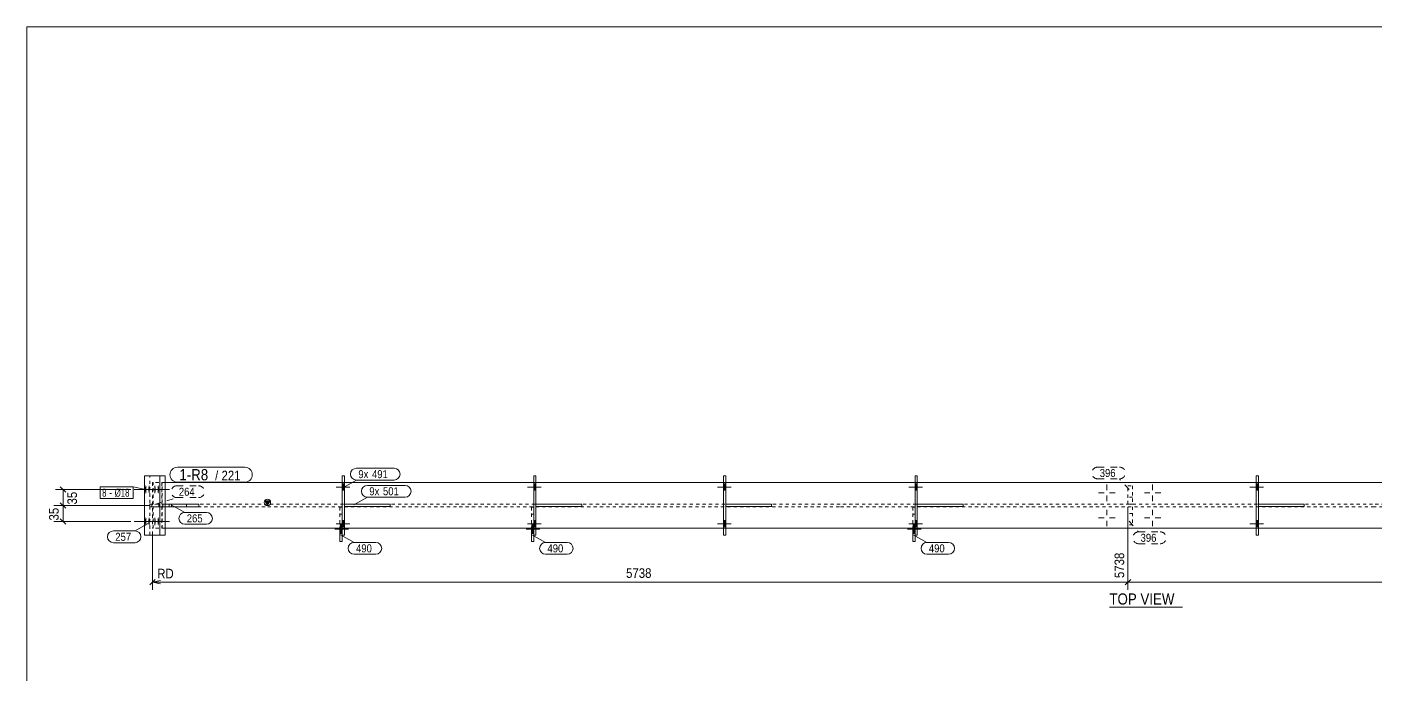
# Model space of a CAD drawing. Header units: millimetres. Extents: x 2 to 825, y 1 to 579.
# Drawn here: x 5 to 426.2, y 376.8 to 579 of the extents above; entities that cross this region are included whole.
import ezdxf

# ---------------------------------------------------------------- set-up
doc = ezdxf.new("R2010")
doc.units = ezdxf.units.MM
for name, pattern in [('XKITLINE00', [0]), ('XKITLINE01', [4, 1, -1, 1, -1]), ('XKITLINE02', [4, 2, -2])]:
    doc.linetypes.add(name, pattern=pattern)
for name, color, linetype, lineweight in [('Bolt', 3, 'Continuous', 0), ('BoltMark', 7, 'Continuous', 0), ('Dimensions', 7, 'Continuous', 0), ('DrawingSheet', 5, 'Continuous', 0), ('OtherObjectType', 7, 'Continuous', 0), ('Part', 2, 'Continuous', 0), ('PartMark', 7, 'Continuous', 0)]:
    doc.layers.add(name, color=color, linetype=linetype, lineweight=lineweight)
doc.styles.add('ARIAL', font='ARIAL.TTF')
doc.styles.add('ARIAL_NARROW', font='ARIALN.TTF')

# ---------------------------------------------------------------- blocks, each defined once
blk = doc.blocks.new('*A55')
at = {"layer": 'Bolt', "color": 3, "linetype": 'XKITLINE00', "lineweight": 0}
for p, q in [((342.44, 435.98), (342.44, 434.27)), ((356.73, 435.98), (356.73, 434.27)), ((339.87, 433.41), (341.59, 433.41)), ((342.44, 430.84), (342.44, 432.55)), ((345.02, 433.41), (343.3, 433.41)), ((354.16, 433.41), (355.87, 433.41)), ((356.73, 430.84), (356.73, 432.55)), ((359.3, 433.41), (357.59, 433.41)), ((339.87, 425.55), (341.59, 425.55)), ((342.44, 428.12), (342.44, 426.41)), ((345.02, 425.55), (343.3, 425.55)), ((354.16, 425.55), (355.87, 425.55)), ((356.73, 428.12), (356.73, 426.41)), ((359.3, 425.55), (357.59, 425.55)), ((342.44, 422.98), (342.44, 424.69)), ((356.73, 422.98), (356.73, 424.69))]:
    blk.add_line(p, q, dxfattribs=at)
blk = doc.blocks.new('*A56')
at = {"layer": 'Bolt'}
blk.add_hatch(color=3, dxfattribs=at).paths.add_polyline_path([(162.62, 423.46), (163.34, 423.46), (163.34, 420.65), (162.62, 420.65)], flags=17)
at = {"layer": 'Bolt', "color": 3, "linetype": 'XKITLINE00', "lineweight": 0}
for p, q in [((165.26, 422.05), (160.98, 422.05)), ((163.34, 423.46), (162.62, 423.46)), ((163.34, 420.65), (162.62, 420.65))]:
    blk.add_line(p, q, dxfattribs=at)
blk = doc.blocks.new('*A57')
at = {"layer": 'Bolt'}
for points in [[(163.34, 436.2), (164.05, 436.2), (164.05, 434.2), (163.34, 434.2)], [(163.34, 436.2), (164.05, 436.2), (164.05, 434.2), (163.34, 434.2)], [(163.34, 424.77), (164.05, 424.77), (164.05, 422.77), (163.34, 422.77)], [(163.34, 424.77), (164.05, 424.77), (164.05, 422.77), (163.34, 422.77)]]:
    blk.add_hatch(color=3, dxfattribs=at).paths.add_polyline_path(points, flags=17)
at = {"layer": 'Bolt', "color": 3, "linetype": 'XKITLINE00', "lineweight": 0}
for p, q in [((165.71, 435.2), (161.42, 435.2)), ((165.71, 435.2), (161.42, 435.2)), ((164.05, 436.2), (163.34, 436.2)), ((164.05, 436.2), (163.34, 436.2)), ((164.05, 434.2), (163.34, 434.2)), ((164.05, 434.2), (163.34, 434.2)), ((165.71, 423.77), (161.42, 423.77)), ((165.71, 423.77), (161.42, 423.77)), ((164.05, 424.77), (163.34, 424.77)), ((164.05, 424.77), (163.34, 424.77)), ((164.05, 422.77), (163.34, 422.77)), ((164.05, 422.77), (163.34, 422.77))]:
    blk.add_line(p, q, dxfattribs=at)
blk = doc.blocks.new('*A58')
at = {"layer": 'Bolt'}
for points in [[(222.69, 436.2), (223.41, 436.2), (223.41, 434.2), (222.69, 434.2)], [(222.69, 436.2), (223.41, 436.2), (223.41, 434.2), (222.69, 434.2)], [(222.69, 424.77), (223.41, 424.77), (223.41, 422.77), (222.69, 422.77)], [(222.69, 424.77), (223.41, 424.77), (223.41, 422.77), (222.69, 422.77)]]:
    blk.add_hatch(color=3, dxfattribs=at).paths.add_polyline_path(points, flags=17)
at = {"layer": 'Bolt', "color": 3, "linetype": 'XKITLINE00', "lineweight": 0}
for p, q in [((225.06, 435.2), (220.78, 435.2)), ((225.06, 435.2), (220.78, 435.2)), ((223.41, 436.2), (222.69, 436.2)), ((223.41, 436.2), (222.69, 436.2)), ((223.41, 434.2), (222.69, 434.2)), ((223.41, 434.2), (222.69, 434.2)), ((225.06, 423.77), (220.78, 423.77)), ((225.06, 423.77), (220.78, 423.77)), ((223.41, 424.77), (222.69, 424.77)), ((223.41, 424.77), (222.69, 424.77)), ((223.41, 422.77), (222.69, 422.77)), ((223.41, 422.77), (222.69, 422.77))]:
    blk.add_line(p, q, dxfattribs=at)
blk = doc.blocks.new('*A59')
at = {"layer": 'Bolt'}
blk.add_hatch(color=3, dxfattribs=at).paths.add_polyline_path([(281.79, 423.46), (282.51, 423.46), (282.51, 420.65), (281.79, 420.65)], flags=17)
at = {"layer": 'Bolt', "color": 3, "linetype": 'XKITLINE00', "lineweight": 0}
for p, q in [((284.44, 422.05), (280.15, 422.05)), ((282.51, 423.46), (281.79, 423.46)), ((282.51, 420.65), (281.79, 420.65))]:
    blk.add_line(p, q, dxfattribs=at)
blk = doc.blocks.new('*A60')
at = {"layer": 'Bolt'}
for points in [[(282.51, 436.2), (283.22, 436.2), (283.22, 434.2), (282.51, 434.2)], [(282.51, 436.2), (283.22, 436.2), (283.22, 434.2), (282.51, 434.2)], [(282.51, 424.77), (283.22, 424.77), (283.22, 422.77), (282.51, 422.77)], [(282.51, 424.77), (283.22, 424.77), (283.22, 422.77), (282.51, 422.77)]]:
    blk.add_hatch(color=3, dxfattribs=at).paths.add_polyline_path(points, flags=17)
at = {"layer": 'Bolt', "color": 3, "linetype": 'XKITLINE00', "lineweight": 0}
for p, q in [((284.88, 435.2), (280.59, 435.2)), ((284.88, 435.2), (280.59, 435.2)), ((283.22, 436.2), (282.51, 436.2)), ((283.22, 436.2), (282.51, 436.2)), ((283.22, 434.2), (282.51, 434.2)), ((283.22, 434.2), (282.51, 434.2)), ((284.88, 423.77), (280.59, 423.77)), ((284.88, 423.77), (280.59, 423.77)), ((283.22, 424.77), (282.51, 424.77)), ((283.22, 424.77), (282.51, 424.77)), ((283.22, 422.77), (282.51, 422.77)), ((283.22, 422.77), (282.51, 422.77))]:
    blk.add_line(p, q, dxfattribs=at)
blk = doc.blocks.new('*A61')
at = {"layer": 'Bolt'}
for points in [[(389.07, 436.2), (389.78, 436.2), (389.78, 434.2), (389.07, 434.2)], [(389.07, 436.2), (389.78, 436.2), (389.78, 434.2), (389.07, 434.2)], [(389.07, 424.77), (389.78, 424.77), (389.78, 422.77), (389.07, 422.77)], [(389.07, 424.77), (389.78, 424.77), (389.78, 422.77), (389.07, 422.77)]]:
    blk.add_hatch(color=3, dxfattribs=at).paths.add_polyline_path(points, flags=17)
at = {"layer": 'Bolt', "color": 3, "linetype": 'XKITLINE00', "lineweight": 0}
for p, q in [((391.44, 435.2), (387.16, 435.2)), ((391.44, 435.2), (387.16, 435.2)), ((389.78, 436.2), (389.07, 436.2)), ((389.78, 436.2), (389.07, 436.2)), ((389.78, 434.2), (389.07, 434.2)), ((389.78, 434.2), (389.07, 434.2)), ((391.44, 423.77), (387.16, 423.77)), ((391.44, 423.77), (387.16, 423.77)), ((389.78, 424.77), (389.07, 424.77)), ((389.78, 424.77), (389.07, 424.77)), ((389.78, 422.77), (389.07, 422.77)), ((389.78, 422.77), (389.07, 422.77))]:
    blk.add_line(p, q, dxfattribs=at)
blk = doc.blocks.new('*A70')
at = {"layer": 'Bolt'}
for points in [[(42.35, 434.42), (42.35, 434.36), (42.35, 434.29), (42.35, 434.23), (42.35, 434.17), (42.34, 434.11), (42.34, 434.05), (42.33, 433.99), (42.33, 433.93), (42.33, 433.88), (42.32, 433.82), (42.31, 433.77), (42.31, 433.72), (42.3, 433.67), (42.29, 433.62), (42.29, 433.57), (42.28, 433.53), (42.27, 433.49), (42.26, 433.45), (42.25, 433.41), (42.24, 433.38), (42.23, 433.35), (42.22, 433.32), (42.21, 433.29), (42.2, 433.27), (42.19, 433.25), (42.18, 433.23), (42.17, 433.22), (42.16, 433.21), (42.15, 433.2), (42.14, 433.2), (42.13, 433.2), (42.12, 433.2), (42.11, 433.2), (42.09, 433.21), (42.08, 433.22), (42.07, 433.23), (42.06, 433.25), (42.05, 433.27), (42.04, 433.29), (42.03, 433.32), (42.02, 433.35), (42.01, 433.38), (42, 433.41), (41.99, 433.45), (41.98, 433.49), (41.98, 433.53), (41.97, 433.57), (41.96, 433.62), (41.95, 433.67), (41.95, 433.72), (41.94, 433.77), (41.93, 433.82), (41.93, 433.88), (41.92, 433.93), (41.92, 433.99), (41.92, 434.05), (41.91, 434.11), (41.91, 434.17), (41.91, 434.23), (41.91, 434.29), (41.9, 434.36), (41.9, 434.42), (41.9, 434.48), (41.9, 434.54), (41.9, 434.61), (41.91, 434.67), (41.91, 434.73), (41.91, 434.79), (41.91, 434.85), (41.92, 434.91), (41.92, 434.97), (41.92, 435.03), (41.93, 435.09), (41.93, 435.14), (41.94, 435.2), (41.95, 435.25), (41.95, 435.3), (41.96, 435.35), (41.97, 435.39), (41.98, 435.43), (41.98, 435.48), (41.99, 435.51), (42, 435.55), (42.01, 435.58), (42.02, 435.62), (42.03, 435.64), (42.04, 435.67), (42.05, 435.69), (42.06, 435.71), (42.07, 435.73), (42.08, 435.74), (42.09, 435.75), (42.11, 435.76), (42.12, 435.77), (42.13, 435.77), (42.14, 435.77), (42.15, 435.76), (42.16, 435.75), (42.17, 435.74), (42.18, 435.73), (42.19, 435.71), (42.2, 435.69), (42.21, 435.67), (42.22, 435.64), (42.23, 435.62), (42.24, 435.58), (42.25, 435.55), (42.26, 435.51), (42.27, 435.48), (42.28, 435.43), (42.29, 435.39), (42.29, 435.35), (42.3, 435.3), (42.31, 435.25), (42.31, 435.2), (42.32, 435.14), (42.33, 435.09), (42.33, 435.03), (42.33, 434.97), (42.34, 434.91), (42.34, 434.85), (42.35, 434.79), (42.35, 434.73), (42.35, 434.67), (42.35, 434.61), (42.35, 434.54), (42.35, 434.48)], [(43.4, 434.42), (43.4, 434.36), (43.4, 434.29), (43.4, 434.23), (43.39, 434.17), (43.39, 434.11), (43.39, 434.05), (43.38, 433.99), (43.38, 433.93), (43.37, 433.88), (43.37, 433.82), (43.36, 433.77), (43.36, 433.72), (43.35, 433.67), (43.34, 433.62), (43.34, 433.57), (43.33, 433.53), (43.32, 433.49), (43.31, 433.45), (43.3, 433.41), (43.29, 433.38), (43.28, 433.35), (43.27, 433.32), (43.26, 433.29), (43.25, 433.27), (43.24, 433.25), (43.23, 433.23), (43.22, 433.22), (43.21, 433.21), (43.2, 433.2), (43.19, 433.2), (43.18, 433.2), (43.17, 433.2), (43.15, 433.2), (43.14, 433.21), (43.13, 433.22), (43.12, 433.23), (43.11, 433.25), (43.1, 433.27), (43.09, 433.29), (43.08, 433.32), (43.07, 433.35), (43.06, 433.38), (43.05, 433.41), (43.04, 433.45), (43.03, 433.49), (43.03, 433.53), (43.02, 433.57), (43.01, 433.62), (43, 433.67), (43, 433.72), (42.99, 433.77), (42.98, 433.82), (42.98, 433.88), (42.97, 433.93), (42.97, 433.99), (42.96, 434.05), (42.96, 434.11), (42.96, 434.17), (42.96, 434.23), (42.95, 434.29), (42.95, 434.36), (42.95, 434.42), (42.95, 434.48), (42.95, 434.54), (42.95, 434.61), (42.95, 434.67), (42.96, 434.73), (42.96, 434.79), (42.96, 434.85), (42.96, 434.91), (42.97, 434.97), (42.97, 435.03), (42.98, 435.09), (42.98, 435.14), (42.99, 435.2), (43, 435.25), (43, 435.3), (43.01, 435.35), (43.02, 435.39), (43.03, 435.43), (43.03, 435.48), (43.04, 435.51), (43.05, 435.55), (43.06, 435.58), (43.07, 435.62), (43.08, 435.64), (43.09, 435.67), (43.1, 435.69), (43.11, 435.71), (43.12, 435.73), (43.13, 435.74), (43.14, 435.75), (43.15, 435.76), (43.17, 435.77), (43.18, 435.77), (43.19, 435.77), (43.2, 435.76), (43.21, 435.75), (43.22, 435.74), (43.23, 435.73), (43.24, 435.71), (43.25, 435.69), (43.26, 435.67), (43.27, 435.64), (43.28, 435.62), (43.29, 435.58), (43.3, 435.55), (43.31, 435.51), (43.32, 435.48), (43.33, 435.43), (43.34, 435.39), (43.34, 435.35), (43.35, 435.3), (43.36, 435.25), (43.36, 435.2), (43.37, 435.14), (43.37, 435.09), (43.38, 435.03), (43.38, 434.97), (43.39, 434.91), (43.39, 434.85), (43.39, 434.79), (43.4, 434.73), (43.4, 434.67), (43.4, 434.61), (43.4, 434.54), (43.4, 434.48)], [(45.2, 434.42), (45.2, 434.36), (45.2, 434.29), (45.19, 434.23), (45.19, 434.17), (45.19, 434.11), (45.19, 434.05), (45.18, 433.99), (45.18, 433.93), (45.17, 433.88), (45.17, 433.82), (45.16, 433.77), (45.15, 433.72), (45.15, 433.67), (45.14, 433.62), (45.13, 433.57), (45.13, 433.53), (45.12, 433.49), (45.11, 433.45), (45.1, 433.41), (45.09, 433.38), (45.08, 433.35), (45.07, 433.32), (45.06, 433.29), (45.05, 433.27), (45.04, 433.25), (45.03, 433.23), (45.02, 433.22), (45.01, 433.21), (45, 433.2), (44.99, 433.2), (44.97, 433.2), (44.96, 433.2), (44.95, 433.2), (44.94, 433.21), (44.93, 433.22), (44.92, 433.23), (44.91, 433.25), (44.9, 433.27), (44.89, 433.29), (44.88, 433.32), (44.87, 433.35), (44.86, 433.38), (44.85, 433.41), (44.84, 433.45), (44.83, 433.49), (44.82, 433.53), (44.82, 433.57), (44.81, 433.62), (44.8, 433.67), (44.79, 433.72), (44.79, 433.77), (44.78, 433.82), (44.78, 433.88), (44.77, 433.93), (44.77, 433.99), (44.76, 434.05), (44.76, 434.11), (44.76, 434.17), (44.75, 434.23), (44.75, 434.29), (44.75, 434.36), (44.75, 434.42), (44.75, 434.48), (44.75, 434.54), (44.75, 434.61), (44.75, 434.67), (44.75, 434.73), (44.76, 434.79), (44.76, 434.85), (44.76, 434.91), (44.77, 434.97), (44.77, 435.03), (44.78, 435.09), (44.78, 435.14), (44.79, 435.2), (44.79, 435.25), (44.8, 435.3), (44.81, 435.35), (44.82, 435.39), (44.82, 435.43), (44.83, 435.48), (44.84, 435.51), (44.85, 435.55), (44.86, 435.58), (44.87, 435.62), (44.88, 435.64), (44.89, 435.67), (44.9, 435.69), (44.91, 435.71), (44.92, 435.73), (44.93, 435.74), (44.94, 435.75), (44.95, 435.76), (44.96, 435.77), (44.97, 435.77), (44.99, 435.77), (45, 435.76), (45.01, 435.75), (45.02, 435.74), (45.03, 435.73), (45.04, 435.71), (45.05, 435.69), (45.06, 435.67), (45.07, 435.64), (45.08, 435.62), (45.09, 435.58), (45.1, 435.55), (45.11, 435.51), (45.12, 435.48), (45.13, 435.43), (45.13, 435.39), (45.14, 435.35), (45.15, 435.3), (45.15, 435.25), (45.16, 435.2), (45.17, 435.14), (45.17, 435.09), (45.18, 435.03), (45.18, 434.97), (45.19, 434.91), (45.19, 434.85), (45.19, 434.79), (45.19, 434.73), (45.2, 434.67), (45.2, 434.61), (45.2, 434.54), (45.2, 434.48)], [(46.25, 434.42), (46.25, 434.36), (46.25, 434.29), (46.24, 434.23), (46.24, 434.17), (46.24, 434.11), (46.23, 434.05), (46.23, 433.99), (46.23, 433.93), (46.22, 433.88), (46.22, 433.82), (46.21, 433.77), (46.2, 433.72), (46.2, 433.67), (46.19, 433.62), (46.18, 433.57), (46.17, 433.53), (46.17, 433.49), (46.16, 433.45), (46.15, 433.41), (46.14, 433.38), (46.13, 433.35), (46.12, 433.32), (46.11, 433.29), (46.1, 433.27), (46.09, 433.25), (46.08, 433.23), (46.07, 433.22), (46.06, 433.21), (46.05, 433.2), (46.03, 433.2), (46.02, 433.2), (46.01, 433.2), (46, 433.2), (45.99, 433.21), (45.98, 433.22), (45.97, 433.23), (45.96, 433.25), (45.95, 433.27), (45.94, 433.29), (45.93, 433.32), (45.92, 433.35), (45.91, 433.38), (45.9, 433.41), (45.89, 433.45), (45.88, 433.49), (45.87, 433.53), (45.86, 433.57), (45.86, 433.62), (45.85, 433.67), (45.84, 433.72), (45.84, 433.77), (45.83, 433.82), (45.83, 433.88), (45.82, 433.93), (45.82, 433.99), (45.81, 434.05), (45.81, 434.11), (45.81, 434.17), (45.8, 434.23), (45.8, 434.29), (45.8, 434.36), (45.8, 434.42), (45.8, 434.48), (45.8, 434.54), (45.8, 434.61), (45.8, 434.67), (45.8, 434.73), (45.81, 434.79), (45.81, 434.85), (45.81, 434.91), (45.82, 434.97), (45.82, 435.03), (45.83, 435.09), (45.83, 435.14), (45.84, 435.2), (45.84, 435.25), (45.85, 435.3), (45.86, 435.35), (45.86, 435.39), (45.87, 435.43), (45.88, 435.48), (45.89, 435.51), (45.9, 435.55), (45.91, 435.58), (45.92, 435.62), (45.93, 435.64), (45.94, 435.67), (45.95, 435.69), (45.96, 435.71), (45.97, 435.73), (45.98, 435.74), (45.99, 435.75), (46, 435.76), (46.01, 435.77), (46.02, 435.77), (46.03, 435.77), (46.05, 435.76), (46.06, 435.75), (46.07, 435.74), (46.08, 435.73), (46.09, 435.71), (46.1, 435.69), (46.11, 435.67), (46.12, 435.64), (46.13, 435.62), (46.14, 435.58), (46.15, 435.55), (46.16, 435.51), (46.17, 435.48), (46.17, 435.43), (46.18, 435.39), (46.19, 435.35), (46.2, 435.3), (46.2, 435.25), (46.21, 435.2), (46.22, 435.14), (46.22, 435.09), (46.23, 435.03), (46.23, 434.97), (46.23, 434.91), (46.24, 434.85), (46.24, 434.79), (46.24, 434.73), (46.25, 434.67), (46.25, 434.61), (46.25, 434.54), (46.25, 434.48)], [(42.35, 424.42), (42.35, 424.36), (42.35, 424.29), (42.35, 424.23), (42.35, 424.17), (42.34, 424.11), (42.34, 424.05), (42.33, 423.99), (42.33, 423.93), (42.33, 423.88), (42.32, 423.82), (42.31, 423.77), (42.31, 423.72), (42.3, 423.67), (42.29, 423.62), (42.29, 423.57), (42.28, 423.53), (42.27, 423.49), (42.26, 423.45), (42.25, 423.41), (42.24, 423.38), (42.23, 423.35), (42.22, 423.32), (42.21, 423.29), (42.2, 423.27), (42.19, 423.25), (42.18, 423.23), (42.17, 423.22), (42.16, 423.21), (42.15, 423.2), (42.14, 423.2), (42.13, 423.2), (42.12, 423.2), (42.11, 423.2), (42.09, 423.21), (42.08, 423.22), (42.07, 423.23), (42.06, 423.25), (42.05, 423.27), (42.04, 423.29), (42.03, 423.32), (42.02, 423.35), (42.01, 423.38), (42, 423.41), (41.99, 423.45), (41.98, 423.49), (41.98, 423.53), (41.97, 423.57), (41.96, 423.62), (41.95, 423.67), (41.95, 423.72), (41.94, 423.77), (41.93, 423.82), (41.93, 423.88), (41.92, 423.93), (41.92, 423.99), (41.92, 424.05), (41.91, 424.11), (41.91, 424.17), (41.91, 424.23), (41.91, 424.29), (41.9, 424.36), (41.9, 424.42), (41.9, 424.48), (41.9, 424.54), (41.9, 424.61), (41.91, 424.67), (41.91, 424.73), (41.91, 424.79), (41.91, 424.85), (41.92, 424.91), (41.92, 424.97), (41.92, 425.03), (41.93, 425.09), (41.93, 425.14), (41.94, 425.2), (41.95, 425.25), (41.95, 425.3), (41.96, 425.35), (41.97, 425.39), (41.98, 425.43), (41.98, 425.48), (41.99, 425.51), (42, 425.55), (42.01, 425.58), (42.02, 425.62), (42.03, 425.64), (42.04, 425.67), (42.05, 425.69), (42.06, 425.71), (42.07, 425.73), (42.08, 425.74), (42.09, 425.75), (42.11, 425.76), (42.12, 425.77), (42.13, 425.77), (42.14, 425.77), (42.15, 425.76), (42.16, 425.75), (42.17, 425.74), (42.18, 425.73), (42.19, 425.71), (42.2, 425.69), (42.21, 425.67), (42.22, 425.64), (42.23, 425.62), (42.24, 425.58), (42.25, 425.55), (42.26, 425.51), (42.27, 425.48), (42.28, 425.43), (42.29, 425.39), (42.29, 425.35), (42.3, 425.3), (42.31, 425.25), (42.31, 425.2), (42.32, 425.14), (42.33, 425.09), (42.33, 425.03), (42.33, 424.97), (42.34, 424.91), (42.34, 424.85), (42.35, 424.79), (42.35, 424.73), (42.35, 424.67), (42.35, 424.61), (42.35, 424.54), (42.35, 424.48)], [(43.4, 424.42), (43.4, 424.36), (43.4, 424.29), (43.4, 424.23), (43.39, 424.17), (43.39, 424.11), (43.39, 424.05), (43.38, 423.99), (43.38, 423.93), (43.37, 423.88), (43.37, 423.82), (43.36, 423.77), (43.36, 423.72), (43.35, 423.67), (43.34, 423.62), (43.34, 423.57), (43.33, 423.53), (43.32, 423.49), (43.31, 423.45), (43.3, 423.41), (43.29, 423.38), (43.28, 423.35), (43.27, 423.32), (43.26, 423.29), (43.25, 423.27), (43.24, 423.25), (43.23, 423.23), (43.22, 423.22), (43.21, 423.21), (43.2, 423.2), (43.19, 423.2), (43.18, 423.2), (43.17, 423.2), (43.15, 423.2), (43.14, 423.21), (43.13, 423.22), (43.12, 423.23), (43.11, 423.25), (43.1, 423.27), (43.09, 423.29), (43.08, 423.32), (43.07, 423.35), (43.06, 423.38), (43.05, 423.41), (43.04, 423.45), (43.03, 423.49), (43.03, 423.53), (43.02, 423.57), (43.01, 423.62), (43, 423.67), (43, 423.72), (42.99, 423.77), (42.98, 423.82), (42.98, 423.88), (42.97, 423.93), (42.97, 423.99), (42.96, 424.05), (42.96, 424.11), (42.96, 424.17), (42.96, 424.23), (42.95, 424.29), (42.95, 424.36), (42.95, 424.42), (42.95, 424.48), (42.95, 424.54), (42.95, 424.61), (42.95, 424.67), (42.96, 424.73), (42.96, 424.79), (42.96, 424.85), (42.96, 424.91), (42.97, 424.97), (42.97, 425.03), (42.98, 425.09), (42.98, 425.14), (42.99, 425.2), (43, 425.25), (43, 425.3), (43.01, 425.35), (43.02, 425.39), (43.03, 425.43), (43.03, 425.48), (43.04, 425.51), (43.05, 425.55), (43.06, 425.58), (43.07, 425.62), (43.08, 425.64), (43.09, 425.67), (43.1, 425.69), (43.11, 425.71), (43.12, 425.73), (43.13, 425.74), (43.14, 425.75), (43.15, 425.76), (43.17, 425.77), (43.18, 425.77), (43.19, 425.77), (43.2, 425.76), (43.21, 425.75), (43.22, 425.74), (43.23, 425.73), (43.24, 425.71), (43.25, 425.69), (43.26, 425.67), (43.27, 425.64), (43.28, 425.62), (43.29, 425.58), (43.3, 425.55), (43.31, 425.51), (43.32, 425.48), (43.33, 425.43), (43.34, 425.39), (43.34, 425.35), (43.35, 425.3), (43.36, 425.25), (43.36, 425.2), (43.37, 425.14), (43.37, 425.09), (43.38, 425.03), (43.38, 424.97), (43.39, 424.91), (43.39, 424.85), (43.39, 424.79), (43.4, 424.73), (43.4, 424.67), (43.4, 424.61), (43.4, 424.54), (43.4, 424.48)], [(45.2, 424.42), (45.2, 424.36), (45.2, 424.29), (45.19, 424.23), (45.19, 424.17), (45.19, 424.11), (45.19, 424.05), (45.18, 423.99), (45.18, 423.93), (45.17, 423.88), (45.17, 423.82), (45.16, 423.77), (45.15, 423.72), (45.15, 423.67), (45.14, 423.62), (45.13, 423.57), (45.13, 423.53), (45.12, 423.49), (45.11, 423.45), (45.1, 423.41), (45.09, 423.38), (45.08, 423.35), (45.07, 423.32), (45.06, 423.29), (45.05, 423.27), (45.04, 423.25), (45.03, 423.23), (45.02, 423.22), (45.01, 423.21), (45, 423.2), (44.99, 423.2), (44.97, 423.2), (44.96, 423.2), (44.95, 423.2), (44.94, 423.21), (44.93, 423.22), (44.92, 423.23), (44.91, 423.25), (44.9, 423.27), (44.89, 423.29), (44.88, 423.32), (44.87, 423.35), (44.86, 423.38), (44.85, 423.41), (44.84, 423.45), (44.83, 423.49), (44.82, 423.53), (44.82, 423.57), (44.81, 423.62), (44.8, 423.67), (44.79, 423.72), (44.79, 423.77), (44.78, 423.82), (44.78, 423.88), (44.77, 423.93), (44.77, 423.99), (44.76, 424.05), (44.76, 424.11), (44.76, 424.17), (44.75, 424.23), (44.75, 424.29), (44.75, 424.36), (44.75, 424.42), (44.75, 424.48), (44.75, 424.54), (44.75, 424.61), (44.75, 424.67), (44.75, 424.73), (44.76, 424.79), (44.76, 424.85), (44.76, 424.91), (44.77, 424.97), (44.77, 425.03), (44.78, 425.09), (44.78, 425.14), (44.79, 425.2), (44.79, 425.25), (44.8, 425.3), (44.81, 425.35), (44.82, 425.39), (44.82, 425.43), (44.83, 425.48), (44.84, 425.51), (44.85, 425.55), (44.86, 425.58), (44.87, 425.62), (44.88, 425.64), (44.89, 425.67), (44.9, 425.69), (44.91, 425.71), (44.92, 425.73), (44.93, 425.74), (44.94, 425.75), (44.95, 425.76), (44.96, 425.77), (44.97, 425.77), (44.99, 425.77), (45, 425.76), (45.01, 425.75), (45.02, 425.74), (45.03, 425.73), (45.04, 425.71), (45.05, 425.69), (45.06, 425.67), (45.07, 425.64), (45.08, 425.62), (45.09, 425.58), (45.1, 425.55), (45.11, 425.51), (45.12, 425.48), (45.13, 425.43), (45.13, 425.39), (45.14, 425.35), (45.15, 425.3), (45.15, 425.25), (45.16, 425.2), (45.17, 425.14), (45.17, 425.09), (45.18, 425.03), (45.18, 424.97), (45.19, 424.91), (45.19, 424.85), (45.19, 424.79), (45.19, 424.73), (45.2, 424.67), (45.2, 424.61), (45.2, 424.54), (45.2, 424.48)], [(46.25, 424.42), (46.25, 424.36), (46.25, 424.29), (46.24, 424.23), (46.24, 424.17), (46.24, 424.11), (46.23, 424.05), (46.23, 423.99), (46.23, 423.93), (46.22, 423.88), (46.22, 423.82), (46.21, 423.77), (46.2, 423.72), (46.2, 423.67), (46.19, 423.62), (46.18, 423.57), (46.17, 423.53), (46.17, 423.49), (46.16, 423.45), (46.15, 423.41), (46.14, 423.38), (46.13, 423.35), (46.12, 423.32), (46.11, 423.29), (46.1, 423.27), (46.09, 423.25), (46.08, 423.23), (46.07, 423.22), (46.06, 423.21), (46.05, 423.2), (46.03, 423.2), (46.02, 423.2), (46.01, 423.2), (46, 423.2), (45.99, 423.21), (45.98, 423.22), (45.97, 423.23), (45.96, 423.25), (45.95, 423.27), (45.94, 423.29), (45.93, 423.32), (45.92, 423.35), (45.91, 423.38), (45.9, 423.41), (45.89, 423.45), (45.88, 423.49), (45.87, 423.53), (45.86, 423.57), (45.86, 423.62), (45.85, 423.67), (45.84, 423.72), (45.84, 423.77), (45.83, 423.82), (45.83, 423.88), (45.82, 423.93), (45.82, 423.99), (45.81, 424.05), (45.81, 424.11), (45.81, 424.17), (45.8, 424.23), (45.8, 424.29), (45.8, 424.36), (45.8, 424.42), (45.8, 424.48), (45.8, 424.54), (45.8, 424.61), (45.8, 424.67), (45.8, 424.73), (45.81, 424.79), (45.81, 424.85), (45.81, 424.91), (45.82, 424.97), (45.82, 425.03), (45.83, 425.09), (45.83, 425.14), (45.84, 425.2), (45.84, 425.25), (45.85, 425.3), (45.86, 425.35), (45.86, 425.39), (45.87, 425.43), (45.88, 425.48), (45.89, 425.51), (45.9, 425.55), (45.91, 425.58), (45.92, 425.62), (45.93, 425.64), (45.94, 425.67), (45.95, 425.69), (45.96, 425.71), (45.97, 425.73), (45.98, 425.74), (45.99, 425.75), (46, 425.76), (46.01, 425.77), (46.02, 425.77), (46.03, 425.77), (46.05, 425.76), (46.06, 425.75), (46.07, 425.74), (46.08, 425.73), (46.09, 425.71), (46.1, 425.69), (46.11, 425.67), (46.12, 425.64), (46.13, 425.62), (46.14, 425.58), (46.15, 425.55), (46.16, 425.51), (46.17, 425.48), (46.17, 425.43), (46.18, 425.39), (46.19, 425.35), (46.2, 425.3), (46.2, 425.25), (46.21, 425.2), (46.22, 425.14), (46.22, 425.09), (46.23, 425.03), (46.23, 424.97), (46.23, 424.91), (46.24, 424.85), (46.24, 424.79), (46.24, 424.73), (46.25, 424.67), (46.25, 424.61), (46.25, 424.54), (46.25, 424.48)]]:
    blk.add_hatch(color=3, dxfattribs=at).paths.add_polyline_path(points, flags=17)
at = {"layer": 'Bolt', "color": 3, "linetype": 'XKITLINE00', "lineweight": 0}
for p, q in [((38.5, 434.48), (45.61, 434.48)), ((39.55, 434.48), (46.66, 434.48)), ((41.35, 434.48), (48.46, 434.48)), ((42.4, 434.48), (49.5, 434.48)), ((38.5, 424.48), (45.61, 424.48)), ((39.55, 424.48), (46.66, 424.48)), ((41.35, 424.48), (48.46, 424.48)), ((42.4, 424.48), (49.5, 424.48))]:
    blk.add_line(p, q, dxfattribs=at)
blk = doc.blocks.new('*A71')
at = {"layer": 'Part'}
blk.add_hatch(color=2, dxfattribs=at).paths.add_polyline_path([(79.35, 430.88), (80.95, 430.88), (80.15, 429.48)], flags=17)
at = {"layer": 'Part', "color": 7, "linetype": 'XKITLINE01', "lineweight": 0}
for p, q in [((44.27, 436.62), (44.27, 422.34)), ((44.39, 436.62), (44.27, 436.62)), ((48.18, 436.62), (44.27, 436.62)), ((44.39, 429.88), (44.39, 436.62)), ((47.28, 436.62), (47.15, 436.62)), ((47.15, 436.62), (47.15, 429.88)), ((47.28, 422.34), (47.28, 436.62)), ((104.24, 436.62), (103.52, 436.62)), ((164.05, 436.62), (163.34, 436.62)), ((223.41, 436.62), (222.69, 436.62)), ((283.22, 436.62), (282.51, 436.62)), ((389.78, 436.62), (389.07, 436.62)), ((80.14, 429.88), (44.39, 429.88)), ((139.95, 429.88), (80.24, 429.88)), ((199.76, 429.88), (140.05, 429.88)), ((259.12, 429.88), (199.86, 429.88)), ((318.94, 429.88), (259.22, 429.88)), ((425.5, 429.88), (319.04, 429.88)), ((485.31, 429.88), (425.6, 429.88)), ((44.39, 422.34), (44.39, 429.08)), ((44.39, 429.08), (80.14, 429.08)), ((47.15, 429.08), (47.15, 422.34)), ((80.24, 429.08), (139.95, 429.08)), ((140.05, 429.08), (199.76, 429.08)), ((199.86, 429.08), (259.12, 429.08)), ((259.22, 429.08), (318.94, 429.08)), ((319.04, 429.08), (425.5, 429.08)), ((425.6, 429.08), (485.31, 429.08)), ((44.27, 422.34), (44.39, 422.34)), ((48.18, 422.34), (44.27, 422.34)), ((47.15, 422.34), (47.28, 422.34)), ((104.24, 422.34), (103.52, 422.34)), ((164.05, 422.34), (163.34, 422.34)), ((223.41, 422.34), (222.69, 422.34)), ((283.22, 422.34), (282.51, 422.34)), ((389.78, 422.34), (389.07, 422.34))]:
    blk.add_line(p, q, dxfattribs=at)
at = {"layer": 'Part', "color": 2, "linetype": 'XKITLINE00', "lineweight": 0}
for p, q in [((80.14, 436.62), (48.18, 436.62)), ((103.52, 436.62), (80.24, 436.62)), ((139.95, 436.62), (104.24, 436.62)), ((163.34, 436.62), (140.05, 436.62)), ((199.76, 436.62), (164.05, 436.62)), ((222.69, 436.62), (199.86, 436.62)), ((259.12, 436.62), (223.41, 436.62)), ((282.51, 436.62), (259.22, 436.62)), ((318.94, 436.62), (283.22, 436.62)), ((389.07, 436.62), (319.04, 436.62)), ((425.5, 436.62), (389.78, 436.62)), ((448.88, 436.62), (425.6, 436.62)), ((80.15, 429.48), (79.35, 430.88)), ((79.35, 430.88), (80.95, 430.88)), ((80.95, 430.88), (80.15, 429.48)), ((80.14, 422.34), (48.18, 422.34)), ((103.52, 422.34), (80.24, 422.34)), ((139.95, 422.34), (104.24, 422.34)), ((163.34, 422.34), (140.05, 422.34)), ((199.76, 422.34), (164.05, 422.34)), ((222.69, 422.34), (199.86, 422.34)), ((259.12, 422.34), (223.41, 422.34)), ((282.51, 422.34), (259.22, 422.34)), ((318.94, 422.34), (283.22, 422.34)), ((389.07, 422.34), (319.04, 422.34)), ((425.5, 422.34), (389.78, 422.34)), ((448.88, 422.34), (425.6, 422.34))]:
    blk.add_line(p, q, dxfattribs=at)
blk.add_circle((80.15, 430.38), 1, dxfattribs=at)
blk = doc.blocks.new('*A72')
at = {"layer": 'Part', "color": 7, "linetype": 'XKITLINE01', "lineweight": 0}
for p, q in [((103.52, 428.91), (102.81, 428.91)), ((102.81, 428.91), (102.81, 422.34)), ((102.81, 426.77), (103.52, 426.77)), ((103.52, 420.2), (103.52, 428.91))]:
    blk.add_line(p, q, dxfattribs=at)
at = {"layer": 'Part', "color": 2, "linetype": 'XKITLINE00', "lineweight": 0}
for p, q in [((102.81, 418.2), (102.81, 422.34)), ((103.52, 418.2), (102.81, 418.2)), ((103.52, 418.2), (103.52, 420.2))]:
    blk.add_line(p, q, dxfattribs=at)
blk = doc.blocks.new('*A73')
at = {"layer": 'Part', "color": 2, "linetype": 'XKITLINE00', "lineweight": 0}
for p, q in [((104.24, 429.84), (118.52, 429.84)), ((118.52, 429.12), (118.52, 429.84)), ((118.52, 429.12), (104.24, 429.12))]:
    blk.add_line(p, q, dxfattribs=at)
at = {"layer": 'Part', "color": 7, "linetype": 'XKITLINE01', "lineweight": 0}
blk.add_line((104.24, 429.12), (104.24, 429.84), dxfattribs=at)
blk.add_line((104.24, 429.12), (104.24, 429.84), dxfattribs=at)
blk = doc.blocks.new('*A74')
at = {"layer": 'Part', "color": 2, "linetype": 'XKITLINE00', "lineweight": 0}
for p, q in [((103.52, 420.2), (103.52, 438.77)), ((103.52, 438.77), (104.24, 438.77)), ((104.24, 438.77), (104.24, 420.2)), ((104.24, 420.2), (103.52, 420.2))]:
    blk.add_line(p, q, dxfattribs=at)
blk = doc.blocks.new('*A75')
at = {"layer": 'Part', "color": 7, "linetype": 'XKITLINE01', "lineweight": 0}
for p, q in [((163.34, 428.91), (162.62, 428.91)), ((162.62, 428.91), (162.62, 422.34)), ((162.62, 426.77), (163.34, 426.77)), ((163.34, 420.2), (163.34, 428.91))]:
    blk.add_line(p, q, dxfattribs=at)
at = {"layer": 'Part', "color": 2, "linetype": 'XKITLINE00', "lineweight": 0}
for p, q in [((162.62, 418.2), (162.62, 422.34)), ((163.34, 418.2), (162.62, 418.2)), ((163.34, 418.2), (163.34, 420.2))]:
    blk.add_line(p, q, dxfattribs=at)
blk = doc.blocks.new('*A76')
at = {"layer": 'Part', "color": 2, "linetype": 'XKITLINE00', "lineweight": 0}
for p, q in [((164.05, 429.84), (178.34, 429.84)), ((178.34, 429.12), (178.34, 429.84)), ((178.34, 429.12), (164.05, 429.12))]:
    blk.add_line(p, q, dxfattribs=at)
at = {"layer": 'Part', "color": 7, "linetype": 'XKITLINE01', "lineweight": 0}
blk.add_line((164.05, 429.12), (164.05, 429.84), dxfattribs=at)
blk.add_line((164.05, 429.12), (164.05, 429.84), dxfattribs=at)
blk = doc.blocks.new('*A77')
at = {"layer": 'Part', "color": 2, "linetype": 'XKITLINE00', "lineweight": 0}
for p, q in [((163.34, 420.2), (163.34, 438.77)), ((163.34, 438.77), (164.05, 438.77)), ((164.05, 438.77), (164.05, 420.2)), ((164.05, 420.2), (163.34, 420.2))]:
    blk.add_line(p, q, dxfattribs=at)
blk = doc.blocks.new('*A78')
at = {"layer": 'Part', "color": 2, "linetype": 'XKITLINE00', "lineweight": 0}
for p, q in [((223.41, 429.84), (237.69, 429.84)), ((237.69, 429.12), (237.69, 429.84)), ((237.69, 429.12), (223.41, 429.12))]:
    blk.add_line(p, q, dxfattribs=at)
at = {"layer": 'Part', "color": 7, "linetype": 'XKITLINE01', "lineweight": 0}
blk.add_line((223.41, 429.12), (223.41, 429.84), dxfattribs=at)
blk.add_line((223.41, 429.12), (223.41, 429.84), dxfattribs=at)
blk = doc.blocks.new('*A79')
at = {"layer": 'Part', "color": 2, "linetype": 'XKITLINE00', "lineweight": 0}
for p, q in [((222.69, 420.2), (222.69, 438.77)), ((222.69, 438.77), (223.41, 438.77)), ((223.41, 438.77), (223.41, 420.2)), ((223.41, 420.2), (222.69, 420.2))]:
    blk.add_line(p, q, dxfattribs=at)
blk = doc.blocks.new('*A80')
at = {"layer": 'Part', "color": 7, "linetype": 'XKITLINE01', "lineweight": 0}
for p, q in [((282.51, 428.91), (281.79, 428.91)), ((281.79, 428.91), (281.79, 422.34)), ((281.79, 426.77), (282.51, 426.77)), ((282.51, 420.2), (282.51, 428.91))]:
    blk.add_line(p, q, dxfattribs=at)
at = {"layer": 'Part', "color": 2, "linetype": 'XKITLINE00', "lineweight": 0}
for p, q in [((281.79, 418.2), (281.79, 422.34)), ((282.51, 418.2), (281.79, 418.2)), ((282.51, 418.2), (282.51, 420.2))]:
    blk.add_line(p, q, dxfattribs=at)
blk = doc.blocks.new('*A81')
at = {"layer": 'Part', "color": 2, "linetype": 'XKITLINE00', "lineweight": 0}
for p, q in [((283.22, 429.84), (297.51, 429.84)), ((297.51, 429.12), (297.51, 429.84)), ((297.51, 429.12), (283.22, 429.12))]:
    blk.add_line(p, q, dxfattribs=at)
at = {"layer": 'Part', "color": 7, "linetype": 'XKITLINE01', "lineweight": 0}
blk.add_line((283.22, 429.12), (283.22, 429.84), dxfattribs=at)
blk.add_line((283.22, 429.12), (283.22, 429.84), dxfattribs=at)
blk = doc.blocks.new('*A82')
at = {"layer": 'Part', "color": 2, "linetype": 'XKITLINE00', "lineweight": 0}
for p, q in [((282.51, 420.2), (282.51, 438.77)), ((282.51, 438.77), (283.22, 438.77)), ((283.22, 438.77), (283.22, 420.2)), ((283.22, 420.2), (282.51, 420.2))]:
    blk.add_line(p, q, dxfattribs=at)
blk = doc.blocks.new('*A83')
at = {"layer": 'Part', "color": 2, "linetype": 'XKITLINE00', "lineweight": 0}
for p, q in [((389.78, 429.84), (404.07, 429.84)), ((404.07, 429.12), (404.07, 429.84)), ((404.07, 429.12), (389.78, 429.12))]:
    blk.add_line(p, q, dxfattribs=at)
at = {"layer": 'Part', "color": 7, "linetype": 'XKITLINE01', "lineweight": 0}
blk.add_line((389.78, 429.12), (389.78, 429.84), dxfattribs=at)
blk.add_line((389.78, 429.12), (389.78, 429.84), dxfattribs=at)
blk = doc.blocks.new('*A84')
at = {"layer": 'Part', "color": 2, "linetype": 'XKITLINE00', "lineweight": 0}
for p, q in [((389.07, 420.2), (389.07, 438.77)), ((389.07, 438.77), (389.78, 438.77)), ((389.78, 438.77), (389.78, 420.2)), ((389.78, 420.2), (389.07, 420.2))]:
    blk.add_line(p, q, dxfattribs=at)
blk = doc.blocks.new('*A97')
at = {"layer": 'Part', "color": 7, "linetype": 'XKITLINE01', "lineweight": 0}
for p, q in [((349.05, 423.37), (349.05, 429.08)), ((349.05, 429.08), (350.48, 429.08)), ((350.48, 426.94), (349.05, 426.94)), ((350.48, 429.08), (350.48, 423.37)), ((350.48, 423.37), (349.05, 423.37))]:
    blk.add_line(p, q, dxfattribs=at)
blk = doc.blocks.new('*A100')
at = {"layer": 'Part', "color": 7, "linetype": 'XKITLINE01', "lineweight": 0}
for p, q in [((349.05, 429.88), (349.05, 435.6)), ((349.05, 435.6), (350.48, 435.6)), ((350.48, 435.6), (350.48, 429.88)), ((350.48, 432.02), (349.05, 432.02)), ((350.48, 429.88), (349.05, 429.88))]:
    blk.add_line(p, q, dxfattribs=at)
blk = doc.blocks.new('*A101')
at = {"layer": 'Part', "color": 7, "linetype": 'XKITLINE01', "lineweight": 0}
for p, q in [((43.38, 429.91), (54.81, 429.91)), ((43.38, 429.05), (43.38, 429.91)), ((44.04, 429.05), (44.04, 429.91)), ((46.24, 429.05), (46.24, 429.91)), ((46.41, 429.05), (46.41, 429.91)), ((54.81, 429.91), (54.81, 429.05)), ((54.81, 429.05), (54.81, 429.91)), ((43.38, 429.05), (54.81, 429.05))]:
    blk.add_line(p, q, dxfattribs=at)
blk = doc.blocks.new('*A102')
at = {"layer": 'Part', "color": 7, "linetype": 'XKITLINE01', "lineweight": 0}
for p, q in [((47.5, 429.05), (47.5, 429.91)), ((47.5, 429.91), (48.18, 429.91)), ((49.42, 429.05), (49.42, 429.91)), ((58.71, 429.91), (58.71, 429.05)), ((48.18, 429.05), (47.5, 429.05))]:
    blk.add_line(p, q, dxfattribs=at)
at = {"layer": 'Part', "color": 2, "linetype": 'XKITLINE00', "lineweight": 0}
for p, q in [((48.18, 429.05), (48.18, 429.91)), ((58.71, 429.91), (48.18, 429.91)), ((50.14, 429.05), (50.14, 429.91)), ((58.71, 429.05), (58.71, 429.91)), ((58.71, 429.05), (48.18, 429.05))]:
    blk.add_line(p, q, dxfattribs=at)
blk = doc.blocks.new('*A103')
at = {"layer": 'Part', "color": 2, "linetype": 'XKITLINE00', "lineweight": 0}
for p, q in [((41.68, 420.2), (41.68, 438.77)), ((41.68, 438.77), (46.47, 438.77)), ((48.18, 438.77), (46.47, 438.77)), ((46.47, 420.2), (46.47, 438.77)), ((48.18, 420.2), (48.18, 438.77)), ((48.18, 420.2), (41.68, 420.2))]:
    blk.add_line(p, q, dxfattribs=at)
at = {"layer": 'Part', "color": 7, "linetype": 'XKITLINE01', "lineweight": 0}
blk.add_line((43.38, 420.2), (43.38, 438.77), dxfattribs=at)
blk = doc.blocks.new('*A104')
at = {"layer": 'Bolt'}
blk.add_hatch(color=3, dxfattribs=at).paths.add_polyline_path([(102.81, 423.46), (103.52, 423.46), (103.52, 420.65), (102.81, 420.65)], flags=17)
at = {"layer": 'Bolt', "color": 3, "linetype": 'XKITLINE00', "lineweight": 0}
for p, q in [((105.45, 422.05), (101.16, 422.05)), ((103.52, 423.46), (102.81, 423.46)), ((103.52, 420.65), (102.81, 420.65))]:
    blk.add_line(p, q, dxfattribs=at)
blk = doc.blocks.new('*A105')
at = {"layer": 'Bolt'}
for points in [[(103.52, 436.2), (104.24, 436.2), (104.24, 434.2), (103.52, 434.2)], [(103.52, 436.2), (104.24, 436.2), (104.24, 434.2), (103.52, 434.2)], [(103.52, 424.77), (104.24, 424.77), (104.24, 422.77), (103.52, 422.77)], [(103.52, 424.77), (104.24, 424.77), (104.24, 422.77), (103.52, 422.77)]]:
    blk.add_hatch(color=3, dxfattribs=at).paths.add_polyline_path(points, flags=17)
at = {"layer": 'Bolt', "color": 3, "linetype": 'XKITLINE00', "lineweight": 0}
for p, q in [((105.89, 435.2), (101.61, 435.2)), ((105.89, 435.2), (101.61, 435.2)), ((104.24, 436.2), (103.52, 436.2)), ((104.24, 436.2), (103.52, 436.2)), ((104.24, 434.2), (103.52, 434.2)), ((104.24, 434.2), (103.52, 434.2)), ((105.89, 423.77), (101.61, 423.77)), ((105.89, 423.77), (101.61, 423.77)), ((104.24, 424.77), (103.52, 424.77)), ((104.24, 424.77), (103.52, 424.77)), ((104.24, 422.77), (103.52, 422.77)), ((104.24, 422.77), (103.52, 422.77))]:
    blk.add_line(p, q, dxfattribs=at)
blk = doc.blocks.new('*A123')
at = {"layer": 'DrawingSheet', "color": 5, "linetype": 'XKITLINE00', "lineweight": 0}
for p, q in [((825, 579), (5, 579)), ((5, 579), (5, 5))]:
    blk.add_line(p, q, dxfattribs=at)
blk = doc.blocks.new('*A206')
at = {"layer": 'Dimensions', "color": 7, "linetype": 'XKITLINE00', "lineweight": 0}
for p, q in [((349.05, 428.88), (349.05, 403.08)), ((682.21, 421.34), (682.21, 403.08)), ((349.9, 406.33), (348.2, 404.63)), ((349.05, 405.48), (682.21, 405.48)), ((683.06, 406.33), (681.36, 404.63))]:
    blk.add_line(p, q, dxfattribs=at)
at = {"layer": 'Dimensions', "color": 3}
for p in [(349.05, 405.48), (682.21, 405.48)]:
    blk.add_point(p, dxfattribs=at)
at = {"layer": 'Dimensions', "color": 3, "style": 'ARIAL', "width": 0.85}
blk.add_text('11598', height=3, rotation=90.0002, dxfattribs=at).set_placement((681.01, 406.78))
blk.add_text('5860', height=3, dxfattribs=at).set_placement((511.18, 406.83))
blk = doc.blocks.new('*A207')
at = {"layer": 'PartMark', "color": 7, "linetype": 'XKITLINE02', "lineweight": 0}
for p, q in [((349.38, 424.55), (352.38, 421.21)), ((352.38, 421.21), (359.14, 421.21)), ((352.38, 417.51), (359.14, 417.51))]:
    blk.add_line(p, q, dxfattribs=at)
for centre, start, end in [((352.38, 419.36), 90, 270), ((359.14, 419.36), 270, 90)]:
    blk.add_arc(centre, 1.85, start, end, dxfattribs=at)
at = {"layer": 'PartMark', "color": 3, "style": 'ARIAL', "width": 0.85}
blk.add_text('396', height=2.5, dxfattribs=at).set_placement((352.98, 418.11))
blk = doc.blocks.new('*A208')
at = {"layer": 'OtherObjectType', "color": 7, "linetype": 'XKITLINE00', "lineweight": 0}
blk.add_line((343.24, 397.73), (366.06, 397.73), dxfattribs=at)
at = {"layer": 'OtherObjectType', "color": 7, "style": 'ARIAL', "width": 0.85}
blk.add_text('TOP VIEW', height=3.5, dxfattribs=at).set_placement((343.24, 398.48))
blk = doc.blocks.new('*A209')
at = {"layer": 'Dimensions', "color": 7, "linetype": 'XKITLINE00', "lineweight": 0}
for p, q in [((15.42, 430.33), (17.11, 428.63)), ((43.27, 429.48), (13.42, 429.48)), ((16.27, 424.48), (16.27, 429.48)), ((37.5, 424.48), (13.42, 424.48)), ((15.42, 425.33), (17.11, 423.63))]:
    blk.add_line(p, q, dxfattribs=at)
at = {"layer": 'Dimensions', "color": 3}
for p in [(16.27, 429.48), (16.27, 424.48)]:
    blk.add_point(p, dxfattribs=at)
at = {"layer": 'Dimensions', "color": 3, "style": 'ARIAL', "width": 0.85}
blk.add_text('35', height=3, rotation=90.0002, dxfattribs=at).set_placement((14.92, 424.76))
blk = doc.blocks.new('*A210')
at = {"layer": 'Dimensions', "color": 7, "linetype": 'XKITLINE00', "lineweight": 0}
for p, q in [((37.5, 434.48), (13.87, 434.48)), ((15.42, 435.33), (17.11, 433.63)), ((16.27, 429.48), (16.27, 434.48)), ((15.42, 430.33), (17.11, 428.63)), ((43.27, 429.48), (13.87, 429.48))]:
    blk.add_line(p, q, dxfattribs=at)
at = {"layer": 'Dimensions', "color": 3}
for p in [(16.27, 434.48), (16.27, 429.48)]:
    blk.add_point(p, dxfattribs=at)
at = {"layer": 'Dimensions', "color": 3, "style": 'ARIAL', "width": 0.85}
blk.add_text('35', height=3, rotation=90.0002, dxfattribs=at).set_placement((20.62, 429.76))
blk = doc.blocks.new('*A211')
at = {"layer": 'Dimensions', "color": 7, "linetype": 'XKITLINE00', "lineweight": 0}
for p, q in [((349.05, 428.88), (349.05, 403.08)), ((44.27, 421.34), (44.27, 403.08)), ((44.27, 421.34), (44.27, 403.08)), ((45.11, 406.33), (43.42, 404.63)), ((46.77, 405.98), (44.27, 405.48)), ((44.27, 405.48), (349.05, 405.48)), ((46.77, 404.98), (44.27, 405.48)), ((51.49, 405.48), (44.27, 405.48)), ((349.9, 406.33), (348.2, 404.63))]:
    blk.add_line(p, q, dxfattribs=at)
at = {"layer": 'Dimensions', "color": 3}
for p in [(44.27, 405.48), (349.05, 405.48)]:
    blk.add_point(p, dxfattribs=at)
at = {"layer": 'Dimensions', "color": 7}
blk.add_point((44.27, 405.48), dxfattribs=at)
at = {"layer": 'Dimensions', "color": 3, "style": 'ARIAL', "width": 0.85}
blk.add_text('5738', height=3, rotation=90.0002, dxfattribs=at).set_placement((347.85, 406.78))
for s, p in [('RD', (45.71, 406.68)), ('5738', (192.21, 406.83))]:
    blk.add_text(s, height=3, dxfattribs=at).set_placement(p)
blk = doc.blocks.new('*A212')
at = {"layer": 'BoltMark', "color": 7, "linetype": 'XKITLINE00', "lineweight": 0}
for p, q in [((27.9, 435.3), (38.19, 435.3)), ((27.9, 431.6), (27.9, 435.3)), ((38.19, 431.6), (38.19, 435.3)), ((42.06, 434.48), (38.19, 435.3)), ((27.9, 431.6), (38.19, 431.6))]:
    blk.add_line(p, q, dxfattribs=at)
at = {"layer": 'BoltMark', "color": 3, "style": 'ARIAL_NARROW', "width": 0.85}
for s, p in [('8', (28.5, 432.2)), ('Ø18', (32.43, 432.2)), ('-', (30.77, 432.2))]:
    blk.add_text(s, height=2.5, dxfattribs=at).set_placement(p)
blk = doc.blocks.new('*A213')
at = {"layer": 'PartMark', "color": 7, "linetype": 'XKITLINE00', "lineweight": 0}
for p, q in [((32, 421.52), (38.76, 421.52)), ((43.01, 423.91), (38.76, 421.52)), ((32, 417.82), (38.76, 417.82))]:
    blk.add_line(p, q, dxfattribs=at)
for centre, start, end in [((32, 419.67), 90, 270), ((38.76, 419.67), 270, 90)]:
    blk.add_arc(centre, 1.85, start, end, dxfattribs=at)
at = {"layer": 'PartMark', "color": 3, "style": 'ARIAL', "width": 0.85}
blk.add_text('257', height=2.5, dxfattribs=at).set_placement((32.6, 418.42))
blk = doc.blocks.new('*A214')
at = {"layer": 'PartMark', "color": 7, "linetype": 'XKITLINE00', "lineweight": 0}
for p, q in [((50.09, 429.68), (54.33, 427.28)), ((54.33, 427.28), (61.09, 427.28)), ((54.33, 423.58), (61.09, 423.58))]:
    blk.add_line(p, q, dxfattribs=at)
for centre, start, end in [((54.33, 425.43), 90, 270), ((61.09, 425.43), 270, 90)]:
    blk.add_arc(centre, 1.85, start, end, dxfattribs=at)
at = {"layer": 'PartMark', "color": 3, "style": 'ARIAL', "width": 0.85}
blk.add_text('265', height=2.5, dxfattribs=at).set_placement((54.93, 424.18))
blk = doc.blocks.new('*A215')
at = {"layer": 'PartMark', "color": 7, "linetype": 'XKITLINE02', "lineweight": 0}
for p, q in [((51.86, 435.6), (58.62, 435.6)), ((44.93, 429.75), (51.86, 431.9)), ((51.86, 431.9), (58.62, 431.9))]:
    blk.add_line(p, q, dxfattribs=at)
for centre, start, end in [((51.86, 433.75), 90, 270), ((58.62, 433.75), 270, 90)]:
    blk.add_arc(centre, 1.85, start, end, dxfattribs=at)
at = {"layer": 'PartMark', "color": 3, "style": 'ARIAL', "width": 0.85}
blk.add_text('264', height=2.5, dxfattribs=at).set_placement((52.46, 432.5))
blk = doc.blocks.new('*A216')
at = {"layer": 'PartMark', "color": 7, "linetype": 'XKITLINE02', "lineweight": 0}
for p, q in [((339.62, 441.46), (346.38, 441.46)), ((339.62, 437.76), (346.38, 437.76)), ((349.38, 434.41), (346.38, 437.76))]:
    blk.add_line(p, q, dxfattribs=at)
for centre, start, end in [((339.62, 439.61), 90, 270), ((346.38, 439.61), 270, 90)]:
    blk.add_arc(centre, 1.85, start, end, dxfattribs=at)
at = {"layer": 'PartMark', "color": 3, "style": 'ARIAL', "width": 0.85}
blk.add_text('396', height=2.5, dxfattribs=at).set_placement((340.22, 438.36))
blk = doc.blocks.new('*A217')
at = {"layer": 'PartMark', "color": 7, "linetype": 'XKITLINE00', "lineweight": 0}
for p, q in [((281.97, 420.3), (286.22, 417.91)), ((286.22, 417.91), (292.98, 417.91)), ((286.22, 414.21), (292.98, 414.21))]:
    blk.add_line(p, q, dxfattribs=at)
for centre, start, end in [((286.22, 416.06), 90, 270), ((292.98, 416.06), 270, 90)]:
    blk.add_arc(centre, 1.85, start, end, dxfattribs=at)
at = {"layer": 'PartMark', "color": 3, "style": 'ARIAL', "width": 0.85}
blk.add_text('490', height=2.5, dxfattribs=at).set_placement((286.82, 414.81))
blk = doc.blocks.new('*A218')
at = {"layer": 'PartMark', "color": 7, "linetype": 'XKITLINE00', "lineweight": 0}
for p, q in [((162.8, 420.3), (167.04, 417.91)), ((167.04, 417.91), (173.81, 417.91)), ((167.04, 414.21), (173.81, 414.21))]:
    blk.add_line(p, q, dxfattribs=at)
for centre, start, end in [((167.04, 416.06), 90, 270), ((173.81, 416.06), 270, 90)]:
    blk.add_arc(centre, 1.85, start, end, dxfattribs=at)
at = {"layer": 'PartMark', "color": 3, "style": 'ARIAL', "width": 0.85}
blk.add_text('490', height=2.5, dxfattribs=at).set_placement((167.64, 414.81))
blk = doc.blocks.new('*A219')
at = {"layer": 'PartMark', "color": 7, "linetype": 'XKITLINE00', "lineweight": 0}
for p, q in [((102.99, 420.3), (107.23, 417.91)), ((107.23, 417.91), (113.99, 417.91)), ((107.23, 414.21), (113.99, 414.21))]:
    blk.add_line(p, q, dxfattribs=at)
for centre, start, end in [((107.23, 416.06), 90, 270), ((113.99, 416.06), 270, 90)]:
    blk.add_arc(centre, 1.85, start, end, dxfattribs=at)
at = {"layer": 'PartMark', "color": 3, "style": 'ARIAL', "width": 0.85}
blk.add_text('490', height=2.5, dxfattribs=at).set_placement((107.83, 414.81))
blk = doc.blocks.new('*A220')
at = {"layer": 'PartMark', "color": 7, "linetype": 'XKITLINE00', "lineweight": 0}
for p, q in [((52.02, 441.42), (73.07, 441.42)), ((52.02, 436.72), (73.07, 436.72))]:
    blk.add_line(p, q, dxfattribs=at)
for centre, start, end in [((52.02, 439.07), 90, 270), ((73.07, 439.07), 270, 90)]:
    blk.add_arc(centre, 2.35, start, end, dxfattribs=at)
at = {"layer": 'PartMark', "color": 1, "style": 'ARIAL', "width": 0.85}
blk.add_text('1-R8', height=3.5, dxfattribs=at).set_placement((52.62, 437.32))
at = {"layer": 'PartMark', "color": 3, "style": 'ARIAL', "width": 0.85}
for s, p in [('/', (63.78, 437.32)), ('221', (65.79, 437.32))]:
    blk.add_text(s, height=3, dxfattribs=at).set_placement(p)
blk = doc.blocks.new('*A221')
at = {"layer": 'PartMark', "color": 7, "linetype": 'XKITLINE00', "lineweight": 0}
for p, q in [((111.38, 435.75), (123.16, 435.75)), ((107.14, 429.65), (111.38, 432.05)), ((111.38, 432.05), (123.16, 432.05))]:
    blk.add_line(p, q, dxfattribs=at)
for centre, start, end in [((111.38, 433.9), 90, 270), ((123.16, 433.9), 270, 90)]:
    blk.add_arc(centre, 1.85, start, end, dxfattribs=at)
at = {"layer": 'PartMark', "color": 3, "style": 'ARIAL', "width": 0.85}
for s, p in [('9x', (111.98, 432.65)), ('501', (116.25, 432.65))]:
    blk.add_text(s, height=2.5, dxfattribs=at).set_placement(p)
blk = doc.blocks.new('*A222')
at = {"layer": 'PartMark', "color": 7, "linetype": 'XKITLINE00', "lineweight": 0}
for p, q in [((107.95, 441.1), (119.73, 441.1)), ((103.71, 435.01), (107.95, 437.4)), ((107.95, 437.4), (119.73, 437.4))]:
    blk.add_line(p, q, dxfattribs=at)
for centre, start, end in [((107.95, 439.25), 90, 270), ((119.73, 439.25), 270, 90)]:
    blk.add_arc(centre, 1.85, start, end, dxfattribs=at)
at = {"layer": 'PartMark', "color": 3, "style": 'ARIAL', "width": 0.85}
for s, p in [('9x', (108.55, 438)), ('491', (112.82, 438))]:
    blk.add_text(s, height=2.5, dxfattribs=at).set_placement(p)

msp = doc.modelspace()

# ---------------------------------------------------------------- block references
at = {"lineweight": 0}
for name in ['*A123', '*A103', '*A220', '*A74', '*A222', '*A77', '*A79', '*A82', '*A216', '*A84', '*A210', '*A212', '*A70', '*A215', '*A105', '*A221', '*A57', '*A58', '*A60', '*A55', '*A100', '*A61', '*A209', '*A101', '*A102', '*A214', '*A73', '*A76', '*A78', '*A81', '*A83', '*A211', '*A72', '*A75', '*A80', '*A206', '*A97', '*A213', '*A104', '*A56', '*A59', '*A207', '*A219', '*A218', '*A217', '*A208']:
    msp.add_blockref(name, (0, 0), dxfattribs=at)
at = {"layer": 'Part', "lineweight": 0}
msp.add_blockref('*A71', (0, 0), dxfattribs=at)

doc.saveas('drawing.dxf')
